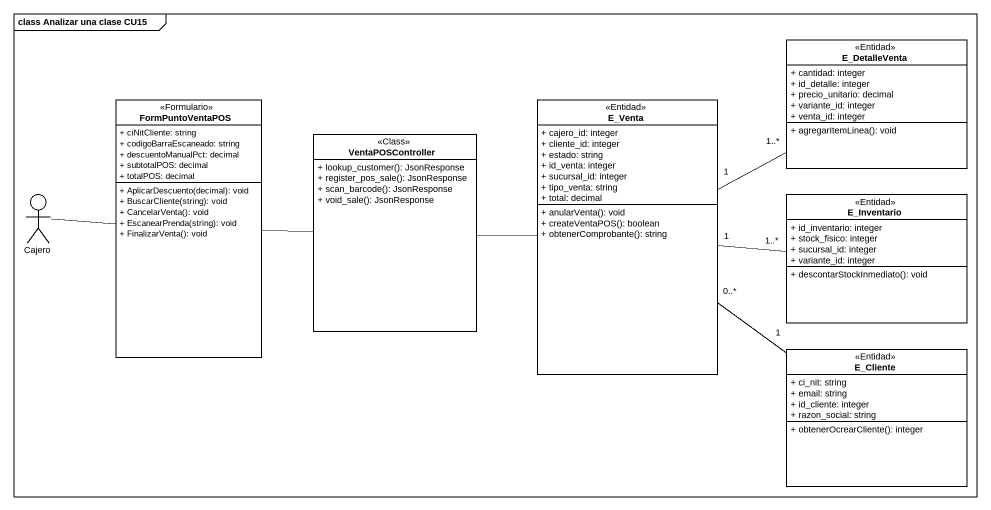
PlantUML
@startuml
mainframe class Analizar una clase CU15
allowmixing
hide circle
hide empty members
skinparam classAttributeIconSize 0
class E_DetalleVenta <<Entidad>> {
  + cantidad: integer
  + id_detalle: integer
  + precio_unitario: decimal
  + variante_id: integer
  + venta_id: integer
  + agregarItemLinea(): void
}
class FormPuntoVentaPOS <<Formulario>> {
  + ciNitCliente: string
  + codigoBarraEscaneado: string
  + descuentoManualPct: decimal
  + subtotalPOS: decimal
  + totalPOS: decimal
  + AplicarDescuento(decimal): void
  + BuscarCliente(string): void
  + CancelarVenta(): void
  + EscanearPrenda(string): void
  + FinalizarVenta(): void
}
class E_Venta <<Entidad>> {
  + cajero_id: integer
  + cliente_id: integer
  + estado: string
  + id_venta: integer
  + sucursal_id: integer
  + tipo_venta: string
  + total: decimal
  + anularVenta(): void
  + createVentaPOS(): boolean
  + obtenerComprobante(): string
}
class VentaPOSController <<Class>> {
  + lookup_customer(): JsonResponse
  + register_pos_sale(): JsonResponse
  + scan_barcode(): JsonResponse
  + void_sale(): JsonResponse
}
actor Cajero
class E_Inventario <<Entidad>> {
  + id_inventario: integer
  + stock_fisico: integer
  + sucursal_id: integer
  + variante_id: integer
  + descontarStockInmediato(): void
}
class E_Cliente <<Entidad>> {
  + ci_nit: string
  + email: string
  + id_cliente: integer
  + razon_social: string
  + obtenerOcrearCliente(): integer
}
FormPuntoVentaPOS -right- VentaPOSController
E_Venta "1" -right- "1..*" E_DetalleVenta
E_Venta "1" -right- "1..*" E_Inventario
E_Venta "0..*" -- "1" E_Cliente
VentaPOSController -right- E_Venta
Cajero -right- FormPuntoVentaPOS
@enduml
